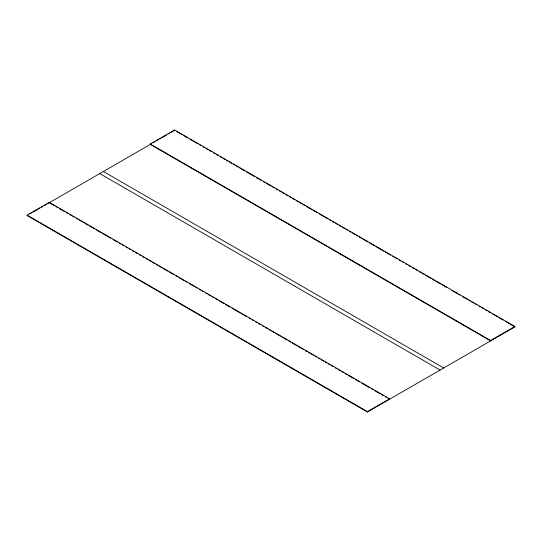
<?xml version="1.0" encoding="UTF-8"?>
<svg xmlns="http://www.w3.org/2000/svg" width="542" height="542" viewBox="0 0 542 542"><rect width="100%" height="100%" fill="white"/><g stroke="black" fill="none" stroke-linecap="round" stroke-linejoin="round"><path stroke-width="0.81" d="M150.283 144.003L490.605 340.491L490.605 340.904L150.283 144.423L150.283 144.003L174.571 129.978L514.9 326.46L514.9 326.88L367.429 412.022L27.1 215.54L27.1 215.12L49.254 202.329L389.583 398.817L389.583 399.23L388.119 398.384M29.959 213.887L31.389 213.06M32.818 212.234L39.966 208.108M41.395 207.288L42.825 206.461M44.254 205.635L46.395 204.395M47.825 203.568L151.713 143.596M153.142 142.77L154.565 141.943M155.994 141.116L158.142 139.883M159.572 139.057L161.001 138.23M162.431 137.404L166.712 134.931M168.142 134.104L169.571 133.285M171.001 132.458L174.571 130.392L174.571 129.978M27.1 215.12L367.429 411.608L389.583 398.817M490.605 340.491L514.9 326.46M176.773 131.659L181.895 134.619M183.359 135.466L187.749 138M189.944 139.267L197.993 143.915M199.456 144.761L200.919 145.608M203.114 146.875L204.585 147.715M206.048 148.562L208.243 149.829M209.707 150.676L211.17 151.523M213.365 152.79L214.828 153.637M216.292 154.477L217.755 155.324M219.95 156.591L221.414 157.437M222.877 158.284L225.072 159.551M226.536 160.391L227.999 161.238M229.462 162.085L231.664 163.352M233.128 164.199L234.591 165.046M236.055 165.886L238.25 167.153M239.713 168L244.835 170.96M246.298 171.8L254.347 176.448M256.542 177.722L260.939 180.256M263.134 181.523L264.598 182.369M266.061 183.21L271.183 186.17M272.646 187.017L274.11 187.857M276.305 189.131L277.768 189.971M279.232 190.818L281.427 192.085M282.89 192.932L284.354 193.779M285.824 194.619L288.019 195.886M289.482 196.732L290.946 197.579M292.409 198.426L294.604 199.693M296.067 200.54L298.263 201.807M299.726 202.647L301.189 203.494M302.653 204.341L304.848 205.608M306.311 206.455L311.433 209.408M312.903 210.255L317.294 212.789M319.489 214.056L327.537 218.704M329.001 219.551L330.464 220.398M332.659 221.664L334.123 222.511M335.586 223.351L337.781 224.625M339.251 225.465L340.715 226.312M342.178 227.159L344.373 228.426M345.837 229.273L347.3 230.113M349.495 231.38L350.959 232.227M352.422 233.074L354.617 234.34M356.08 235.187L357.544 236.027M359.007 236.874L361.202 238.141M362.666 238.988L367.794 241.949M369.258 242.789L374.38 245.75M375.843 246.596L383.892 251.244M385.355 252.091L390.477 255.045M392.672 256.312L394.142 257.159M395.606 258.006L397.069 258.846M399.264 260.119L400.728 260.959M402.191 261.806L403.654 262.653M405.85 263.92L407.313 264.767M408.776 265.607L410.971 266.874M412.435 267.721L413.898 268.568M415.362 269.415L417.557 270.682M419.02 271.522L420.49 272.369M421.954 273.215L424.149 274.482M425.612 275.329L430.734 278.283M432.198 279.13L434.393 280.397M435.856 281.244L440.978 284.204M442.441 285.045L446.832 287.578M451.96 290.539L457.082 293.5M458.546 294.34L460.009 295.187M462.204 296.454L467.326 299.414M468.789 300.261L470.253 301.101M471.716 301.948L473.911 303.215M475.381 304.062L476.845 304.909M479.04 306.176L480.503 307.016M481.967 307.863L484.162 309.13M485.625 309.977L487.089 310.823M488.552 311.67L490.747 312.937M492.211 313.777L497.332 316.738M498.796 317.585L503.193 320.119M505.388 321.386L514.9 326.88M103.366 171.502L443.695 367.991M99.769 173.582L440.09 370.071M54.376 205.703L49.254 202.749L49.254 202.329M55.84 206.549L57.303 207.396M59.505 208.663L64.627 211.617M66.09 212.464L67.554 213.311M69.749 214.578L71.212 215.425M72.675 216.265L74.139 217.112M76.334 218.379L77.797 219.225M79.261 220.072L81.456 221.339M82.919 222.186L84.383 223.026M85.846 223.873L88.048 225.14M89.511 225.987L94.633 228.941M96.097 229.788L101.219 232.748M102.682 233.595L110.731 238.243M112.926 239.51L117.323 242.044M119.518 243.311L120.981 244.157M122.445 244.998L123.908 245.844M126.103 247.111L127.566 247.958M129.03 248.805L130.493 249.652M132.688 250.919L134.152 251.759M135.615 252.606L137.81 253.873M139.274 254.72L140.744 255.567M142.207 256.407L144.402 257.68M145.866 258.52L147.329 259.367M148.793 260.214L150.988 261.481M152.451 262.328L154.646 263.595M156.11 264.435L157.573 265.282M159.036 266.129L161.231 267.396M162.695 268.243L167.824 271.196M169.287 272.043L173.677 274.577M175.872 275.844L177.336 276.691M178.799 277.538L183.921 280.492M185.384 281.339L186.848 282.186M189.043 283.452L194.165 286.413M195.635 287.253L197.098 288.1M199.293 289.367L200.757 290.214M202.22 291.061L203.684 291.901M205.879 293.175L207.342 294.015M208.805 294.862L211.001 296.128M212.464 296.975L213.927 297.822M215.391 298.662L217.586 299.929M219.049 300.776L224.178 303.737M225.641 304.577L230.032 307.118M232.227 308.384L240.275 313.032M241.739 313.879L246.861 316.833M249.063 318.1L250.526 318.947M251.989 319.794L253.453 320.64M255.648 321.907L257.111 322.747M258.575 323.594L260.038 324.441M262.233 325.708L263.697 326.555M265.16 327.395L267.355 328.669M268.818 329.509L270.282 330.356M271.745 331.203L273.94 332.47M275.404 333.316L280.532 336.27M281.996 337.117L287.118 340.071M288.581 340.918L290.776 342.185M292.24 343.032L297.362 345.992M298.825 346.833L303.222 349.373M305.417 350.64L306.88 351.48M308.344 352.327L313.466 355.288M314.929 356.128L316.392 356.975M318.588 358.242L320.051 359.089M321.514 359.935L323.709 361.202M325.173 362.049L326.636 362.889M328.1 363.736L330.302 365.003M331.765 365.85L333.228 366.697M335.423 367.964L336.887 368.811M338.35 369.651L340.545 370.918M342.009 371.765L343.472 372.611M344.936 373.458L347.131 374.725M348.594 375.565L353.716 378.526M355.179 379.373L359.576 381.907M361.771 383.174L369.82 387.821M371.284 388.668L372.747 389.515M374.942 390.782L380.064 393.736M381.527 394.583L382.991 395.43M385.193 396.697L386.656 397.543M367.429 411.608L367.429 412.022"/></g></svg>
